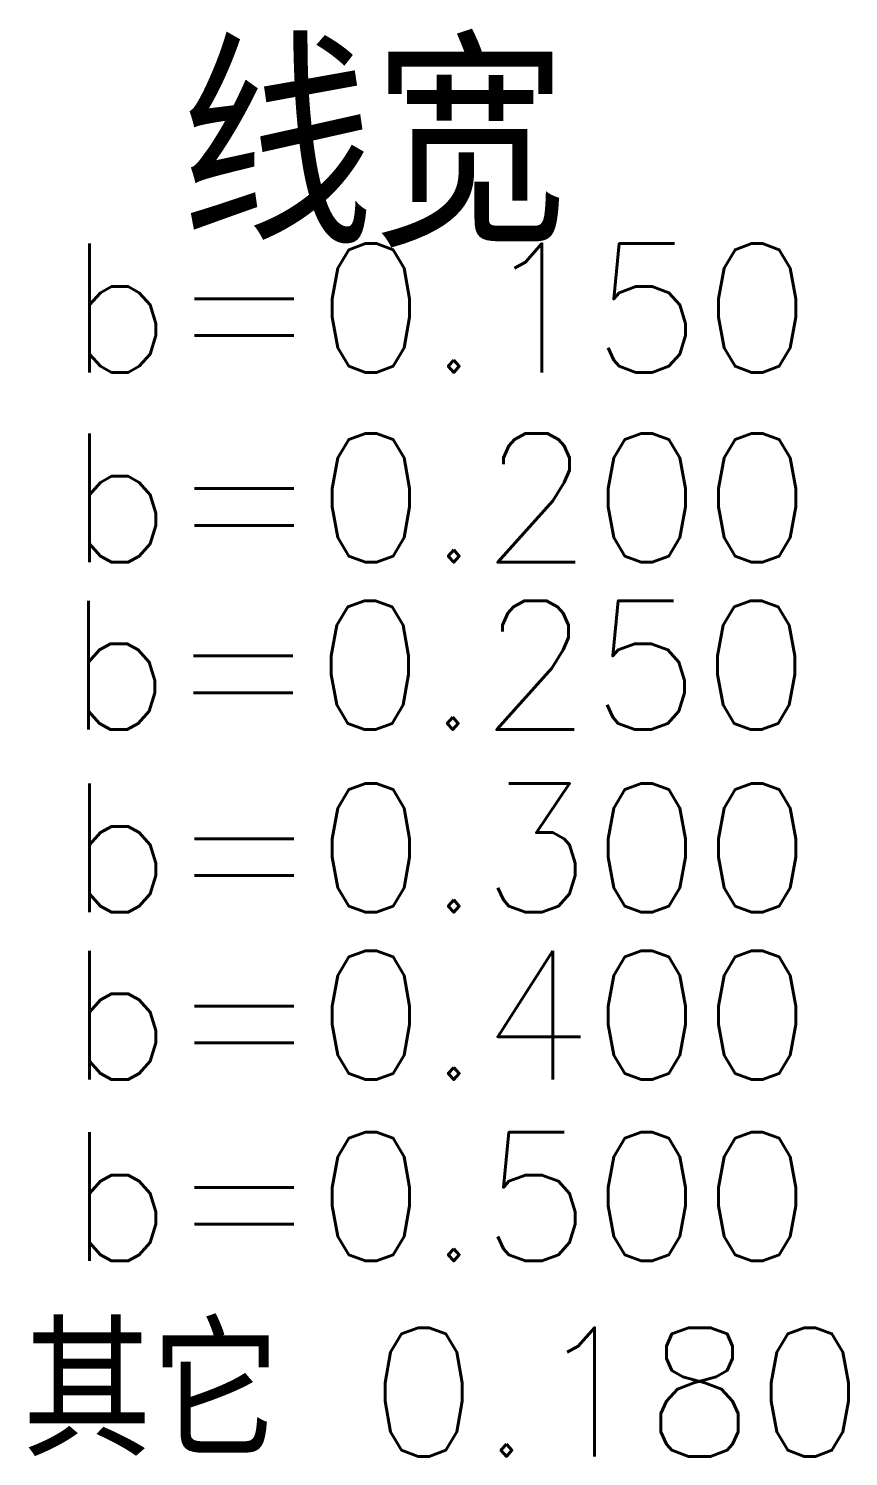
# Model space of a CAD drawing. Extents: x 211722 to 307256, y -48901 to -2017.
# Drawn here: x 281778 to 307256, y -48901 to -4542 of the extents above; entities that cross this region are included whole.
import ezdxf

# ---------------------------------------------------------------- set-up
doc = ezdxf.new("R2010")
doc.units = 0
doc.header["$LTSCALE"] = 1000
doc.header["$MEASUREMENT"] = 0
doc.linetypes.add('DOTE', pattern=[2.42, 2, -0.2, 0.02, -0.2])
doc.layers.add('DOTE', color=8, linetype='DOTE')
doc.layers.add('PUB_TEXT', color=7, linetype='Continuous')
doc.styles.add('HZ', font='romans.shx', dxfattribs={"width": 0.7, "bigfont": 'hztxt.shx'})

msp = doc.modelspace()

# ---------------------------------------------------------------- texts
at = {"layer": 'DOTE', "style": 'HZ'}
msp.add_text('b=0.150', height=4000, dxfattribs=at).set_placement((282989, -15224))
at = {"layer": 'PUB_TEXT', "color": 7, "style": 'HZ'}
for s, height, p in [('线宽', 6000, (286497, -11238)), ('其它 0.180', 4000, (281598, -48901))]:
    msp.add_text(s, height=height, dxfattribs=at).set_placement(p)
at = {"layer": 'PUB_TEXT', "color": 2, "style": 'HZ'}
msp.add_text('b=0.200', height=4000, dxfattribs=at).set_placement((282989, -21119))
at = {"layer": 'PUB_TEXT', "color": 3, "style": 'HZ'}
msp.add_text('b=0.250', height=4000, dxfattribs=at).set_placement((282958, -26318))
at = {"layer": 'PUB_TEXT', "color": 4, "style": 'HZ'}
msp.add_text('b=0.300', height=4000, dxfattribs=at).set_placement((282989, -31995))
at = {"layer": 'PUB_TEXT', "color": 6, "style": 'HZ'}
msp.add_text('b=0.400', height=4000, dxfattribs=at).set_placement((282989, -37194))
at = {"layer": 'PUB_TEXT', "color": 5, "style": 'HZ'}
msp.add_text('b=0.500', height=4000, dxfattribs=at).set_placement((282989, -42827))

doc.saveas('drawing.dxf')
